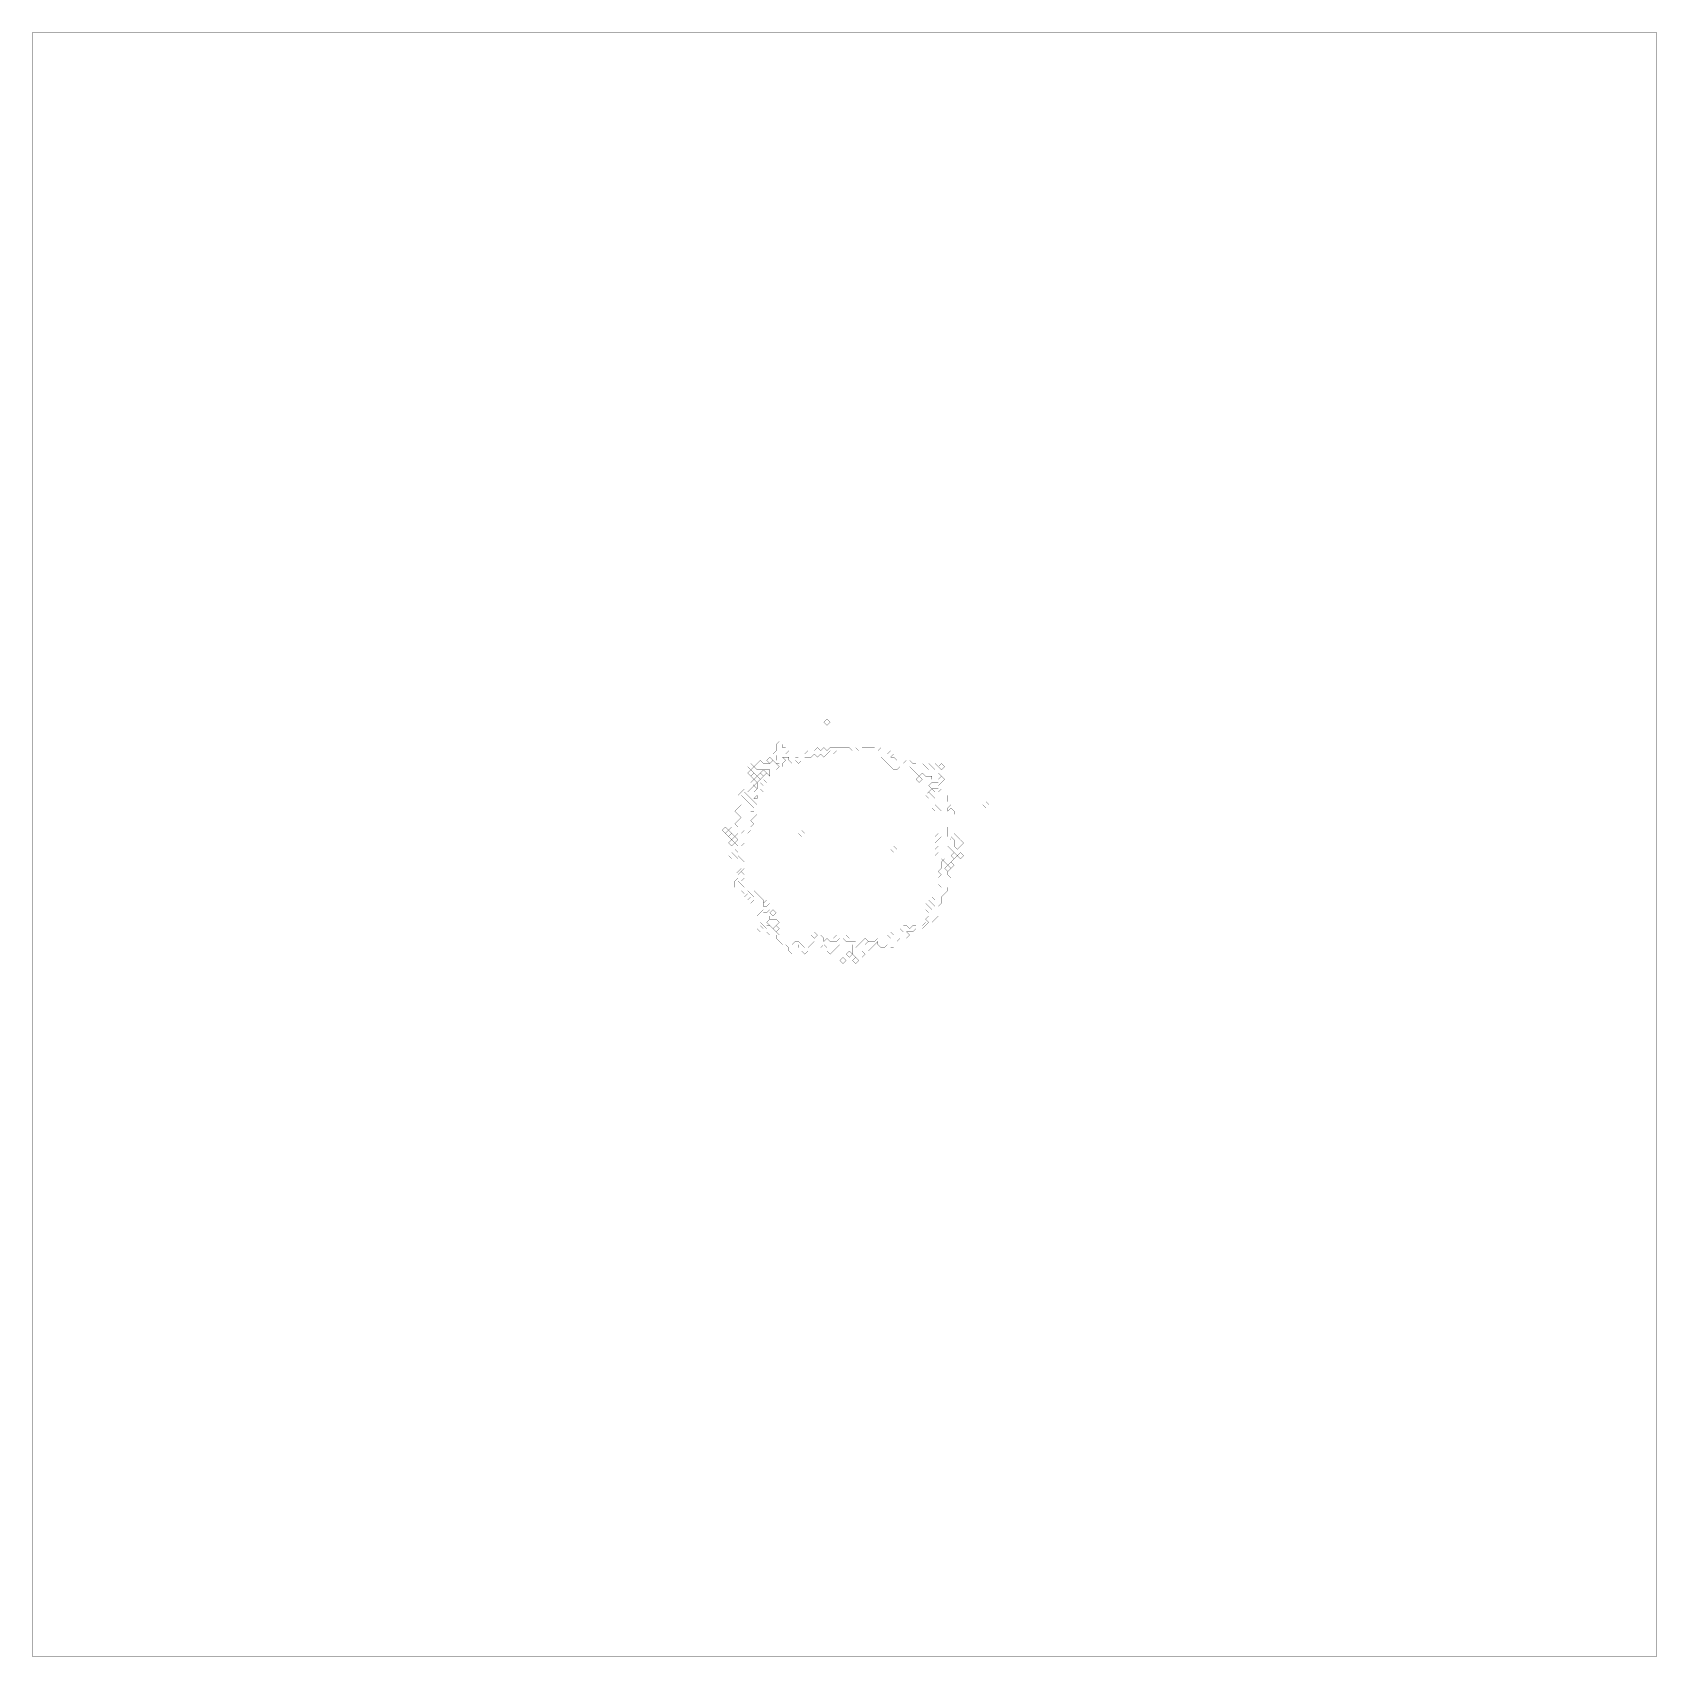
# Model space of a CAD drawing. Header units: metres. Extents: x 0 to 5101, y -5101 to 0.
import ezdxf

# ---------------------------------------------------------------- set-up
doc = ezdxf.new("R2010")
doc.units = ezdxf.units.M
for name, color, linetype in [('conductor', 1, 'Continuous'), ('dielectric', 8, 'Continuous'), ('substrate', 5, 'Continuous')]:
    doc.layers.add(name, color=color, linetype=linetype)

msp = doc.modelspace()

# ---------------------------------------------------------------- linework, layer by layer
at = {"layer": 'conductor', "const_width": 0.5}
for points in [[(2505.6, -2256), (2495.6, -2266), (2485.6, -2276), (2475.6, -2266), (2465.7, -2276), (2455.7, -2266), (2445.7, -2276), (2435.7, -2276), (2425.7, -2276), (2415.7, -2286), (2405.8, -2296), (2395.8, -2286), (2385.8, -2296), (2375.8, -2286), (2375.8, -2276), (2365.8, -2276), (2355.9, -2276), (2365.8, -2286), (2355.9, -2296), (2355.9, -2305.9), (2345.9, -2315.9), (2335.9, -2305.9), (2345.9, -2315.9), (2335.9, -2325.9), (2325.9, -2325.9), (2325.9, -2335.9), (2315.9, -2345.9), (2305.9, -2355.9), (2296, -2345.9), (2286, -2355.9), (2286, -2365.8), (2286, -2375.8), (2296, -2385.8), (2286, -2395.8), (2286, -2405.8), (2286, -2415.7), (2276, -2425.7), (2266, -2415.7), (2256, -2405.8), (2266, -2395.8), (2256, -2395.8), (2246, -2395.8), (2236.1, -2385.8), (2226.1, -2395.8), (2236.1, -2405.8), (2226.1, -2415.7), (2236.1, -2415.7), (2246, -2415.7), (2256, -2425.7), (2266, -2435.7), (2256, -2445.7), (2266, -2445.7), (2276, -2455.7), (2266, -2465.7), (2256, -2475.6), (2266, -2485.6), (2256, -2495.6), (2256, -2505.6), (2246, -2515.6), (2236.1, -2505.6), (2236.1, -2495.6), (2236.1, -2485.6), (2236.1, -2495.6), (2236.1, -2505.6), (2226.1, -2515.6), (2236.1, -2525.6), (2236.1, -2535.5), (2236.1, -2545.5), (2226.1, -2555.5), (2236.1, -2565.5), (2236.1, -2575.5), (2226.1, -2585.4), (2216.1, -2585.4), (2226.1, -2595.4), (2236.1, -2605.4), (2236.1, -2615.4), (2236.1, -2625.4), (2226.1, -2635.4), (2216.1, -2645.3), (2226.1, -2635.4), (2236.1, -2645.3), (2236.1, -2655.3), (2226.1, -2665.3), (2216.1, -2665.3), (2226.1, -2675.3), (2236.1, -2685.3), (2226.1, -2695.3), (2236.1, -2705.2), (2246, -2695.3), (2256, -2705.2), (2266, -2715.2), (2276, -2705.2), (2286, -2715.2), (2296, -2725.2), (2296, -2735.2), (2296, -2745.2), (2305.9, -2745.2), (2315.9, -2755.1), (2305.9, -2765.1), (2296, -2765.1), (2305.9, -2765.1), (2315.9, -2775.1), (2315.9, -2785.1), (2305.9, -2795.1), (2305.9, -2805.1), (2315.9, -2805.1), (2325.9, -2815), (2335.9, -2825), (2345.9, -2835), (2345.9, -2845), (2355.9, -2845), (2365.8, -2845), (2375.8, -2855), (2385.8, -2865), (2385.8, -2874.9), (2385.8, -2865), (2395.8, -2855), (2405.8, -2855), (2415.7, -2865), (2425.7, -2874.9), (2415.7, -2865), (2425.7, -2855), (2435.7, -2845), (2445.7, -2845), (2455.7, -2845), (2465.7, -2835), (2475.6, -2835), (2485.6, -2845), (2485.6, -2855), (2495.6, -2845), (2505.6, -2855), (2515.6, -2855), (2525.6, -2855), (2535.5, -2845), (2545.5, -2845), (2555.5, -2855), (2565.5, -2855), (2575.5, -2855), (2585.4, -2855), (2595.4, -2865), (2585.4, -2874.9), (2595.4, -2865), (2605.4, -2855), (2615.4, -2865), (2625.4, -2855), (2635.4, -2855), (2645.3, -2855), (2655.3, -2845), (2665.3, -2845), (2675.3, -2845), (2685.3, -2835), (2695.3, -2845), (2705.2, -2835), (2715.2, -2825), (2725.2, -2815), (2735.2, -2825), (2725.2, -2815), (2735.2, -2805.1), (2745.2, -2805.1), (2755.1, -2815), (2765.1, -2805.1), (2775.1, -2805.1), (2785.1, -2795.1), (2795.1, -2805.1), (2805.1, -2795.1), (2795.1, -2785.1), (2805.1, -2775.1), (2815, -2765.1), (2825, -2755.1), (2835, -2745.2), (2835, -2735.2), (2835, -2725.2), (2845, -2715.2), (2845, -2705.2), (2845, -2695.3), (2855, -2685.3), (2845, -2675.3), (2845, -2665.3), (2845, -2655.3), (2855, -2645.3), (2845, -2635.4), (2855, -2625.4), (2855, -2615.4), (2855, -2605.4), (2865, -2595.4), (2855, -2605.4), (2845, -2595.4), (2835, -2585.4), (2845, -2575.5), (2835, -2565.5), (2845, -2555.5), (2835, -2545.5), (2845, -2535.5), (2855, -2525.6), (2845, -2515.6), (2835, -2505.6), (2835, -2495.6), (2835, -2485.6), (2835, -2475.6), (2835, -2465.7), (2835, -2455.7), (2835, -2445.7), (2845, -2435.7), (2855, -2445.7), (2845, -2435.7), (2835, -2425.7), (2835, -2415.7), (2835, -2405.8), (2825, -2395.8), (2835, -2385.8), (2845, -2375.8), (2835, -2375.8), (2825, -2375.8), (2815, -2365.8), (2825, -2355.9), (2835, -2355.9), (2845, -2355.9), (2835, -2355.9), (2825, -2345.9), (2825, -2335.9), (2815, -2335.9), (2805.1, -2335.9), (2795.1, -2325.9), (2785.1, -2335.9), (2775.1, -2325.9), (2765.1, -2315.9), (2755.1, -2305.9), (2745.2, -2305.9), (2735.2, -2305.9), (2725.2, -2305.9), (2715.2, -2315.9), (2705.2, -2315.9), (2695.3, -2305.9), (2685.3, -2296), (2675.3, -2286), (2665.3, -2276), (2665.3, -2266), (2655.3, -2266), (2645.3, -2266), (2635.4, -2266), (2625.4, -2266), (2615.4, -2266), (2605.4, -2266), (2595.4, -2266), (2585.4, -2266), (2575.5, -2266), (2565.5, -2266), (2555.5, -2266), (2545.5, -2266), (2535.5, -2266), (2525.6, -2256), (2515.6, -2266)], [(2335.9, -2266), (2335.9, -2276), (2335.9, -2286), (2335.9, -2276)], [(2286, -2355.9), (2296, -2345.9), (2305.9, -2355.9), (2296, -2365.8)], [(2775.1, -2345.9), (2785.1, -2335.9), (2795.1, -2345.9), (2785.1, -2355.9)], [(2845, -2335.9)], [(2226.1, -2395.8), (2236.1, -2385.8), (2246, -2395.8), (2236.1, -2405.8)], [(2236.1, -2405.8), (2246, -2395.8), (2256, -2405.8), (2246, -2415.7)], [(2266, -2355.9)], [(2805.1, -2395.8), (2815, -2385.8), (2825, -2395.8), (2815, -2405.8)], [(2815, -2385.8), (2825, -2375.8), (2835, -2385.8), (2825, -2395.8)], [(2236.1, -2435.7), (2236.1, -2445.7), (2236.1, -2455.7), (2236.1, -2445.7)], [(2256, -2425.7), (2266, -2415.7), (2276, -2425.7), (2266, -2435.7)], [(2825, -2435.7), (2835, -2425.7), (2845, -2435.7), (2835, -2445.7)], [(2874.9, -2445.7)], [(2855, -2465.7)], [(2405.8, -2515.6), (2415.7, -2505.6), (2425.7, -2515.6), (2415.7, -2525.6)], [(2835, -2525.6), (2845, -2515.6), (2855, -2525.6), (2845, -2535.5)], [(2695.3, -2565.5), (2705.2, -2555.5), (2715.2, -2565.5), (2705.2, -2575.5)], [(2884.9, -2595.4)], [(2256, -2705.2), (2266, -2695.3), (2276, -2705.2), (2266, -2715.2)], [(2296, -2735.2), (2305.9, -2725.2), (2315.9, -2735.2), (2305.9, -2745.2)], [(2315.9, -2765.1), (2325.9, -2755.1), (2335.9, -2765.1), (2325.9, -2775.1)], [(2805.1, -2735.2), (2815, -2725.2), (2825, -2735.2), (2815, -2745.2)], [(2805.1, -2755.1), (2815, -2745.2), (2825, -2755.1), (2815, -2765.1)], [(2815, -2725.2), (2825, -2715.2), (2835, -2725.2), (2825, -2735.2)], [(2815, -2745.2), (2825, -2735.2), (2835, -2745.2), (2825, -2755.1)], [(2305.9, -2795.1), (2315.9, -2785.1), (2325.9, -2785.1), (2335.9, -2785.1), (2345.9, -2795.1), (2335.9, -2805.1), (2325.9, -2815), (2315.9, -2805.1)], [(2325.9, -2815), (2335.9, -2805.1), (2345.9, -2815), (2335.9, -2825)], [(2785.1, -2795.1), (2795.1, -2785.1), (2805.1, -2795.1), (2795.1, -2805.1)], [(2445.7, -2835), (2455.7, -2825), (2465.7, -2835), (2455.7, -2845)], [(2515.6, -2845), (2525.6, -2835), (2535.5, -2845), (2525.6, -2855)], [(2545.5, -2845), (2555.5, -2835), (2565.5, -2845), (2555.5, -2855)], [(2605.4, -2855), (2615.4, -2845), (2625.4, -2855), (2615.4, -2865)], [(2685.3, -2835), (2695.3, -2825), (2705.2, -2835), (2695.3, -2845)], [(2505.6, -2874.9)]]:
    msp.add_lwpolyline(points, close=True, dxfattribs=at)
at = {"layer": 'dielectric', "const_width": 0.5}
msp.add_lwpolyline([(2874.9, -2435.7), (2874.9, -2445.7)], close=True, dxfattribs=at)
at = {"layer": 'substrate', "const_width": 0.5}
for points in [[(0, 0), (0, -10), (0, -20), (0, -29.9), (0, -39.9), (0, -49.9), (0, -59.9), (0, -69.9), (0, -79.9), (0, -89.8), (0, -99.8), (0, -109.8), (0, -119.8), (0, -129.8), (0, -139.8), (0, -149.7), (0, -159.7), (0, -169.7), (0, -179.7), (0, -189.7), (0, -199.6), (0, -209.6), (0, -219.6), (0, -229.6), (0, -239.6), (0, -249.6), (0, -259.5), (0, -269.5), (0, -279.5), (0, -289.5), (0, -299.5), (0, -309.5), (0, -319.4), (0, -329.4), (0, -339.4), (0, -349.4), (0, -359.4), (0, -369.3), (0, -379.3), (0, -389.3), (0, -399.3), (0, -409.3), (0, -419.3), (0, -429.2), (0, -439.2), (0, -449.2), (0, -459.2), (0, -469.2), (0, -479.2), (0, -489.1), (0, -499.1), (0, -509.1), (0, -519.1), (0, -529.1), (0, -539.1), (0, -549), (0, -559), (0, -569), (0, -579), (0, -589), (0, -598.9), (0, -608.9), (0, -618.9), (0, -628.9), (0, -638.9), (0, -648.9), (0, -658.8), (0, -668.8), (0, -678.8), (0, -688.8), (0, -698.8), (0, -708.8), (0, -718.7), (0, -728.7), (0, -738.7), (0, -748.7), (0, -758.7), (0, -768.6), (0, -778.6), (0, -788.6), (0, -798.6), (0, -808.6), (0, -818.6), (0, -828.5), (0, -838.5), (0, -848.5), (0, -858.5), (0, -868.5), (0, -878.5), (0, -888.4), (0, -898.4), (0, -908.4), (0, -918.4), (0, -928.4), (0, -938.3), (0, -948.3), (0, -958.3), (0, -968.3), (0, -978.3), (0, -988.3), (0, -998.2), (0, -1008.2), (0, -1018.2), (0, -1028.2), (0, -1038.2), (0, -1048.2), (0, -1058.1), (0, -1068.1), (0, -1078.1), (0, -1088.1), (0, -1098.1), (0, -1108), (0, -1118), (0, -1128), (0, -1138), (0, -1148), (0, -1158), (0, -1167.9), (0, -1177.9), (0, -1187.9), (0, -1197.9), (0, -1207.9), (0, -1217.9), (0, -1227.8), (0, -1237.8), (0, -1247.8), (0, -1257.8), (0, -1267.8), (0, -1277.8), (0, -1287.7), (0, -1297.7), (0, -1307.7), (0, -1317.7), (0, -1327.7), (0, -1337.6), (0, -1347.6), (0, -1357.6), (0, -1367.6), (0, -1377.6), (0, -1387.6), (0, -1397.5), (0, -1407.5), (0, -1417.5), (0, -1427.5), (0, -1437.5), (0, -1447.5), (0, -1457.4), (0, -1467.4), (0, -1477.4), (0, -1487.4), (0, -1497.4), (0, -1507.3), (0, -1517.3), (0, -1527.3), (0, -1537.3), (0, -1547.3), (0, -1557.3), (0, -1567.2), (0, -1577.2), (0, -1587.2), (0, -1597.2), (0, -1607.2), (0, -1617.2), (0, -1627.1), (0, -1637.1), (0, -1647.1), (0, -1657.1), (0, -1667.1), (0, -1677), (0, -1687), (0, -1697), (0, -1707), (0, -1717), (0, -1727), (0, -1736.9), (0, -1746.9), (0, -1756.9), (0, -1766.9), (0, -1776.9), (0, -1786.9), (0, -1796.8), (0, -1806.8), (0, -1816.8), (0, -1826.8), (0, -1836.8), (0, -1846.7), (0, -1856.7), (0, -1866.7), (0, -1876.7), (0, -1886.7), (0, -1896.7), (0, -1906.6), (0, -1916.6), (0, -1926.6), (0, -1936.6), (0, -1946.6), (0, -1956.6), (0, -1966.5), (0, -1976.5), (0, -1986.5), (0, -1996.5), (0, -2006.5), (0, -2016.4), (0, -2026.4), (0, -2036.4), (0, -2046.4), (0, -2056.4), (0, -2066.4), (0, -2076.3), (0, -2086.3), (0, -2096.3), (0, -2106.3), (0, -2116.3), (0, -2126.3), (0, -2136.2), (0, -2146.2), (0, -2156.2), (0, -2166.2), (0, -2176.2), (0, -2186.2), (0, -2196.1), (0, -2206.1), (0, -2216.1), (0, -2226.1), (0, -2236.1), (0, -2246), (0, -2256), (0, -2266), (0, -2276), (0, -2286), (0, -2296), (0, -2305.9), (0, -2315.9), (0, -2325.9), (0, -2335.9), (0, -2345.9), (0, -2355.9), (0, -2365.8), (0, -2375.8), (0, -2385.8), (0, -2395.8), (0, -2405.8), (0, -2415.7), (0, -2425.7), (0, -2435.7), (0, -2445.7), (0, -2455.7), (0, -2465.7), (0, -2475.6), (0, -2485.6), (0, -2495.6), (0, -2505.6), (0, -2515.6), (0, -2525.6), (0, -2535.5), (0, -2545.5), (0, -2555.5), (0, -2565.5), (0, -2575.5), (0, -2585.4), (0, -2595.4), (0, -2605.4), (0, -2615.4), (0, -2625.4), (0, -2635.4), (0, -2645.3), (0, -2655.3), (0, -2665.3), (0, -2675.3), (0, -2685.3), (0, -2695.3), (0, -2705.2), (0, -2715.2), (0, -2725.2), (0, -2735.2), (0, -2745.2), (0, -2755.1), (0, -2765.1), (0, -2775.1), (0, -2785.1), (0, -2795.1), (0, -2805.1), (0, -2815), (0, -2825), (0, -2835), (0, -2845), (0, -2855), (0, -2865), (0, -2874.9), (0, -2884.9), (0, -2894.9), (0, -2904.9), (0, -2914.9), (0, -2924.8), (0, -2934.8), (0, -2944.8), (0, -2954.8), (0, -2964.8), (0, -2974.8), (0, -2984.7), (0, -2994.7), (0, -3004.7), (0, -3014.7), (0, -3024.7), (0, -3034.7), (0, -3044.6), (0, -3054.6), (0, -3064.6), (0, -3074.6), (0, -3084.6), (0, -3094.6), (0, -3104.5), (0, -3114.5), (0, -3124.5), (0, -3134.5), (0, -3144.5), (0, -3154.4), (0, -3164.4), (0, -3174.4), (0, -3184.4), (0, -3194.4), (0, -3204.4), (0, -3214.3), (0, -3224.3), (0, -3234.3), (0, -3244.3), (0, -3254.3), (0, -3264.3), (0, -3274.2), (0, -3284.2), (0, -3294.2), (0, -3304.2), (0, -3314.2), (0, -3324.1), (0, -3334.1), (0, -3344.1), (0, -3354.1), (0, -3364.1), (0, -3374.1), (0, -3384), (0, -3394), (0, -3404), (0, -3414), (0, -3424), (0, -3434), (0, -3443.9), (0, -3453.9), (0, -3463.9), (0, -3473.9), (0, -3483.9), (0, -3493.8), (0, -3503.8), (0, -3513.8), (0, -3523.8), (0, -3533.8), (0, -3543.8), (0, -3553.7), (0, -3563.7), (0, -3573.7), (0, -3583.7), (0, -3593.7), (0, -3603.7), (0, -3613.6), (0, -3623.6), (0, -3633.6), (0, -3643.6), (0, -3653.6), (0, -3663.5), (0, -3673.5), (0, -3683.5), (0, -3693.5), (0, -3703.5), (0, -3713.5), (0, -3723.4), (0, -3733.4), (0, -3743.4), (0, -3753.4), (0, -3763.4), (0, -3773.4), (0, -3783.3), (0, -3793.3), (0, -3803.3), (0, -3813.3), (0, -3823.3), (0, -3833.2), (0, -3843.2), (0, -3853.2), (0, -3863.2), (0, -3873.2), (0, -3883.2), (0, -3893.1), (0, -3903.1), (0, -3913.1), (0, -3923.1), (0, -3933.1), (0, -3943.1), (0, -3953), (0, -3963), (0, -3973), (0, -3983), (0, -3993), (0, -4003), (0, -4012.9), (0, -4022.9), (0, -4032.9), (0, -4042.9), (0, -4052.9), (0, -4062.8), (0, -4072.8), (0, -4082.8), (0, -4092.8), (0, -4102.8), (0, -4112.8), (0, -4122.7), (0, -4132.7), (0, -4142.7), (0, -4152.7), (0, -4162.7), (0, -4172.7), (0, -4182.6), (0, -4192.6), (0, -4202.6), (0, -4212.6), (0, -4222.6), (0, -4232.5), (0, -4242.5), (0, -4252.5), (0, -4262.5), (0, -4272.5), (0, -4282.5), (0, -4292.4), (0, -4302.4), (0, -4312.4), (0, -4322.4), (0, -4332.4), (0, -4342.4), (0, -4352.3), (0, -4362.3), (0, -4372.3), (0, -4382.3), (0, -4392.3), (0, -4402.2), (0, -4412.2), (0, -4422.2), (0, -4432.2), (0, -4442.2), (0, -4452.2), (0, -4462.1), (0, -4472.1), (0, -4482.1), (0, -4492.1), (0, -4502.1), (0, -4512.1), (0, -4522), (0, -4532), (0, -4542), (0, -4552), (0, -4562), (0, -4571.9), (0, -4581.9), (0, -4591.9), (0, -4601.9), (0, -4611.9), (0, -4621.9), (0, -4631.8), (0, -4641.8), (0, -4651.8), (0, -4661.8), (0, -4671.8), (0, -4681.8), (0, -4691.7), (0, -4701.7), (0, -4711.7), (0, -4721.7), (0, -4731.7), (0, -4741.7), (0, -4751.6), (0, -4761.6), (0, -4771.6), (0, -4781.6), (0, -4791.6), (0, -4801.5), (0, -4811.5), (0, -4821.5), (0, -4831.5), (0, -4841.5), (0, -4851.5), (0, -4861.4), (0, -4871.4), (0, -4881.4), (0, -4891.4), (0, -4901.4), (0, -4911.4), (0, -4921.3), (0, -4931.3), (0, -4941.3), (0, -4951.3), (0, -4961.3), (0, -4971.2), (0, -4981.2), (0, -4991.2), (0, -5001.2), (0, -5011.2), (0, -5021.2), (0, -5031.1), (0, -5041.1), (0, -5051.1), (0, -5061.1), (0, -5071.1), (0, -5081.1), (0, -5091), (0, -5101), (10, -5101), (20, -5101), (29.9, -5101), (39.9, -5101), (49.9, -5101), (59.9, -5101), (69.9, -5101), (79.9, -5101), (89.8, -5101), (99.8, -5101), (109.8, -5101), (119.8, -5101), (129.8, -5101), (139.8, -5101), (149.7, -5101), (159.7, -5101), (169.7, -5101), (179.7, -5101), (189.7, -5101), (199.6, -5101), (209.6, -5101), (219.6, -5101), (229.6, -5101), (239.6, -5101), (249.6, -5101), (259.5, -5101), (269.5, -5101), (279.5, -5101), (289.5, -5101), (299.5, -5101), (309.5, -5101), (319.4, -5101), (329.4, -5101), (339.4, -5101), (349.4, -5101), (359.4, -5101), (369.3, -5101), (379.3, -5101), (389.3, -5101), (399.3, -5101), (409.3, -5101), (419.3, -5101), (429.2, -5101), (439.2, -5101), (449.2, -5101), (459.2, -5101), (469.2, -5101), (479.2, -5101), (489.1, -5101), (499.1, -5101), (509.1, -5101), (519.1, -5101), (529.1, -5101), (539.1, -5101), (549, -5101), (559, -5101), (569, -5101), (579, -5101), (589, -5101), (598.9, -5101), (608.9, -5101), (618.9, -5101), (628.9, -5101), (638.9, -5101), (648.9, -5101), (658.8, -5101), (668.8, -5101), (678.8, -5101), (688.8, -5101), (698.8, -5101), (708.8, -5101), (718.7, -5101), (728.7, -5101), (738.7, -5101), (748.7, -5101), (758.7, -5101), (768.6, -5101), (778.6, -5101), (788.6, -5101), (798.6, -5101), (808.6, -5101), (818.6, -5101), (828.5, -5101), (838.5, -5101), (848.5, -5101), (858.5, -5101), (868.5, -5101), (878.5, -5101), (888.4, -5101), (898.4, -5101), (908.4, -5101), (918.4, -5101), (928.4, -5101), (938.3, -5101), (948.3, -5101), (958.3, -5101), (968.3, -5101), (978.3, -5101), (988.3, -5101), (998.2, -5101), (1008.2, -5101), (1018.2, -5101), (1028.2, -5101), (1038.2, -5101), (1048.2, -5101), (1058.1, -5101), (1068.1, -5101), (1078.1, -5101), (1088.1, -5101), (1098.1, -5101), (1108, -5101), (1118, -5101), (1128, -5101), (1138, -5101), (1148, -5101), (1158, -5101), (1167.9, -5101), (1177.9, -5101), (1187.9, -5101), (1197.9, -5101), (1207.9, -5101), (1217.9, -5101), (1227.8, -5101), (1237.8, -5101), (1247.8, -5101), (1257.8, -5101), (1267.8, -5101), (1277.8, -5101), (1287.7, -5101), (1297.7, -5101), (1307.7, -5101), (1317.7, -5101), (1327.7, -5101), (1337.6, -5101), (1347.6, -5101), (1357.6, -5101), (1367.6, -5101), (1377.6, -5101), (1387.6, -5101), (1397.5, -5101), (1407.5, -5101), (1417.5, -5101), (1427.5, -5101), (1437.5, -5101), (1447.5, -5101), (1457.4, -5101), (1467.4, -5101), (1477.4, -5101), (1487.4, -5101), (1497.4, -5101), (1507.3, -5101), (1517.3, -5101), (1527.3, -5101), (1537.3, -5101), (1547.3, -5101), (1557.3, -5101), (1567.2, -5101), (1577.2, -5101), (1587.2, -5101), (1597.2, -5101), (1607.2, -5101), (1617.2, -5101), (1627.1, -5101), (1637.1, -5101), (1647.1, -5101), (1657.1, -5101), (1667.1, -5101), (1677, -5101), (1687, -5101), (1697, -5101), (1707, -5101), (1717, -5101), (1727, -5101), (1736.9, -5101), (1746.9, -5101), (1756.9, -5101), (1766.9, -5101), (1776.9, -5101), (1786.9, -5101), (1796.8, -5101), (1806.8, -5101), (1816.8, -5101), (1826.8, -5101), (1836.8, -5101), (1846.7, -5101), (1856.7, -5101), (1866.7, -5101), (1876.7, -5101), (1886.7, -5101), (1896.7, -5101), (1906.6, -5101), (1916.6, -5101), (1926.6, -5101), (1936.6, -5101), (1946.6, -5101), (1956.6, -5101), (1966.5, -5101), (1976.5, -5101), (1986.5, -5101), (1996.5, -5101), (2006.5, -5101), (2016.4, -5101), (2026.4, -5101), (2036.4, -5101), (2046.4, -5101), (2056.4, -5101), (2066.4, -5101), (2076.3, -5101), (2086.3, -5101), (2096.3, -5101), (2106.3, -5101), (2116.3, -5101), (2126.3, -5101), (2136.2, -5101), (2146.2, -5101), (2156.2, -5101), (2166.2, -5101), (2176.2, -5101), (2186.2, -5101), (2196.1, -5101), (2206.1, -5101), (2216.1, -5101), (2226.1, -5101), (2236.1, -5101), (2246, -5101), (2256, -5101), (2266, -5101), (2276, -5101), (2286, -5101), (2296, -5101), (2305.9, -5101), (2315.9, -5101), (2325.9, -5101), (2335.9, -5101), (2345.9, -5101), (2355.9, -5101), (2365.8, -5101), (2375.8, -5101), (2385.8, -5101), (2395.8, -5101), (2405.8, -5101), (2415.7, -5101), (2425.7, -5101), (2435.7, -5101), (2445.7, -5101), (2455.7, -5101), (2465.7, -5101), (2475.6, -5101), (2485.6, -5101), (2495.6, -5101), (2505.6, -5101), (2515.6, -5101), (2525.6, -5101), (2535.5, -5101), (2545.5, -5101), (2555.5, -5101), (2565.5, -5101), (2575.5, -5101), (2585.4, -5101), (2595.4, -5101), (2605.4, -5101), (2615.4, -5101), (2625.4, -5101), (2635.4, -5101), (2645.3, -5101), (2655.3, -5101), (2665.3, -5101), (2675.3, -5101), (2685.3, -5101), (2695.3, -5101), (2705.2, -5101), (2715.2, -5101), (2725.2, -5101), (2735.2, -5101), (2745.2, -5101), (2755.1, -5101), (2765.1, -5101), (2775.1, -5101), (2785.1, -5101), (2795.1, -5101), (2805.1, -5101), (2815, -5101), (2825, -5101), (2835, -5101), (2845, -5101), (2855, -5101), (2865, -5101), (2874.9, -5101), (2884.9, -5101), (2894.9, -5101), (2904.9, -5101), (2914.9, -5101), (2924.8, -5101), (2934.8, -5101), (2944.8, -5101), (2954.8, -5101), (2964.8, -5101), (2974.8, -5101), (2984.7, -5101), (2994.7, -5101), (3004.7, -5101), (3014.7, -5101), (3024.7, -5101), (3034.7, -5101), (3044.6, -5101), (3054.6, -5101), (3064.6, -5101), (3074.6, -5101), (3084.6, -5101), (3094.6, -5101), (3104.5, -5101), (3114.5, -5101), (3124.5, -5101), (3134.5, -5101), (3144.5, -5101), (3154.4, -5101), (3164.4, -5101), (3174.4, -5101), (3184.4, -5101), (3194.4, -5101), (3204.4, -5101), (3214.3, -5101), (3224.3, -5101), (3234.3, -5101), (3244.3, -5101), (3254.3, -5101), (3264.3, -5101), (3274.2, -5101), (3284.2, -5101), (3294.2, -5101), (3304.2, -5101), (3314.2, -5101), (3324.1, -5101), (3334.1, -5101), (3344.1, -5101), (3354.1, -5101), (3364.1, -5101), (3374.1, -5101), (3384, -5101), (3394, -5101), (3404, -5101), (3414, -5101), (3424, -5101), (3434, -5101), (3443.9, -5101), (3453.9, -5101), (3463.9, -5101), (3473.9, -5101), (3483.9, -5101), (3493.8, -5101), (3503.8, -5101), (3513.8, -5101), (3523.8, -5101), (3533.8, -5101), (3543.8, -5101), (3553.7, -5101), (3563.7, -5101), (3573.7, -5101), (3583.7, -5101), (3593.7, -5101), (3603.7, -5101), (3613.6, -5101), (3623.6, -5101), (3633.6, -5101), (3643.6, -5101), (3653.6, -5101), (3663.5, -5101), (3673.5, -5101), (3683.5, -5101), (3693.5, -5101), (3703.5, -5101), (3713.5, -5101), (3723.4, -5101), (3733.4, -5101), (3743.4, -5101), (3753.4, -5101), (3763.4, -5101), (3773.4, -5101), (3783.3, -5101), (3793.3, -5101), (3803.3, -5101), (3813.3, -5101), (3823.3, -5101), (3833.2, -5101), (3843.2, -5101), (3853.2, -5101), (3863.2, -5101), (3873.2, -5101), (3883.2, -5101), (3893.1, -5101), (3903.1, -5101), (3913.1, -5101), (3923.1, -5101), (3933.1, -5101), (3943.1, -5101), (3953, -5101), (3963, -5101), (3973, -5101), (3983, -5101), (3993, -5101), (4003, -5101), (4012.9, -5101), (4022.9, -5101), (4032.9, -5101), (4042.9, -5101), (4052.9, -5101), (4062.8, -5101), (4072.8, -5101), (4082.8, -5101), (4092.8, -5101), (4102.8, -5101), (4112.8, -5101), (4122.7, -5101), (4132.7, -5101), (4142.7, -5101), (4152.7, -5101), (4162.7, -5101), (4172.7, -5101), (4182.6, -5101), (4192.6, -5101), (4202.6, -5101), (4212.6, -5101), (4222.6, -5101), (4232.5, -5101), (4242.5, -5101), (4252.5, -5101), (4262.5, -5101), (4272.5, -5101), (4282.5, -5101), (4292.4, -5101), (4302.4, -5101), (4312.4, -5101), (4322.4, -5101), (4332.4, -5101), (4342.4, -5101), (4352.3, -5101), (4362.3, -5101), (4372.3, -5101), (4382.3, -5101), (4392.3, -5101), (4402.2, -5101), (4412.2, -5101), (4422.2, -5101), (4432.2, -5101), (4442.2, -5101), (4452.2, -5101), (4462.1, -5101), (4472.1, -5101), (4482.1, -5101), (4492.1, -5101), (4502.1, -5101), (4512.1, -5101), (4522, -5101), (4532, -5101), (4542, -5101), (4552, -5101), (4562, -5101), (4571.9, -5101), (4581.9, -5101), (4591.9, -5101), (4601.9, -5101), (4611.9, -5101), (4621.9, -5101), (4631.8, -5101), (4641.8, -5101), (4651.8, -5101), (4661.8, -5101), (4671.8, -5101), (4681.8, -5101), (4691.7, -5101), (4701.7, -5101), (4711.7, -5101), (4721.7, -5101), (4731.7, -5101), (4741.7, -5101), (4751.6, -5101), (4761.6, -5101), (4771.6, -5101), (4781.6, -5101), (4791.6, -5101), (4801.5, -5101), (4811.5, -5101), (4821.5, -5101), (4831.5, -5101), (4841.5, -5101), (4851.5, -5101), (4861.4, -5101), (4871.4, -5101), (4881.4, -5101), (4891.4, -5101), (4901.4, -5101), (4911.4, -5101), (4921.3, -5101), (4931.3, -5101), (4941.3, -5101), (4951.3, -5101), (4961.3, -5101), (4971.2, -5101), (4981.2, -5101), (4991.2, -5101), (5001.2, -5101), (5011.2, -5101), (5021.2, -5101), (5031.1, -5101), (5041.1, -5101), (5051.1, -5101), (5061.1, -5101), (5071.1, -5101), (5081.1, -5101), (5091, -5101), (5101, -5101), (5101, -5091), (5101, -5081.1), (5101, -5071.1), (5101, -5061.1), (5101, -5051.1), (5101, -5041.1), (5101, -5031.1), (5101, -5021.2), (5101, -5011.2), (5101, -5001.2), (5101, -4991.2), (5101, -4981.2), (5101, -4971.2), (5101, -4961.3), (5101, -4951.3), (5101, -4941.3), (5101, -4931.3), (5101, -4921.3), (5101, -4911.4), (5101, -4901.4), (5101, -4891.4), (5101, -4881.4), (5101, -4871.4), (5101, -4861.4), (5101, -4851.5), (5101, -4841.5), (5101, -4831.5), (5101, -4821.5), (5101, -4811.5), (5101, -4801.5), (5101, -4791.6), (5101, -4781.6), (5101, -4771.6), (5101, -4761.6), (5101, -4751.6), (5101, -4741.7), (5101, -4731.7), (5101, -4721.7), (5101, -4711.7), (5101, -4701.7), (5101, -4691.7), (5101, -4681.8), (5101, -4671.8), (5101, -4661.8), (5101, -4651.8), (5101, -4641.8), (5101, -4631.8), (5101, -4621.9), (5101, -4611.9), (5101, -4601.9), (5101, -4591.9), (5101, -4581.9), (5101, -4571.9), (5101, -4562), (5101, -4552), (5101, -4542), (5101, -4532), (5101, -4522), (5101, -4512.1), (5101, -4502.1), (5101, -4492.1), (5101, -4482.1), (5101, -4472.1), (5101, -4462.1), (5101, -4452.2), (5101, -4442.2), (5101, -4432.2), (5101, -4422.2), (5101, -4412.2), (5101, -4402.2), (5101, -4392.3), (5101, -4382.3), (5101, -4372.3), (5101, -4362.3), (5101, -4352.3), (5101, -4342.4), (5101, -4332.4), (5101, -4322.4), (5101, -4312.4), (5101, -4302.4), (5101, -4292.4), (5101, -4282.5), (5101, -4272.5), (5101, -4262.5), (5101, -4252.5), (5101, -4242.5), (5101, -4232.5), (5101, -4222.6), (5101, -4212.6), (5101, -4202.6), (5101, -4192.6), (5101, -4182.6), (5101, -4172.7), (5101, -4162.7), (5101, -4152.7), (5101, -4142.7), (5101, -4132.7), (5101, -4122.7), (5101, -4112.8), (5101, -4102.8), (5101, -4092.8), (5101, -4082.8), (5101, -4072.8), (5101, -4062.8), (5101, -4052.9), (5101, -4042.9), (5101, -4032.9), (5101, -4022.9), (5101, -4012.9), (5101, -4003), (5101, -3993), (5101, -3983), (5101, -3973), (5101, -3963), (5101, -3953), (5101, -3943.1), (5101, -3933.1), (5101, -3923.1), (5101, -3913.1), (5101, -3903.1), (5101, -3893.1), (5101, -3883.2), (5101, -3873.2), (5101, -3863.2), (5101, -3853.2), (5101, -3843.2), (5101, -3833.2), (5101, -3823.3), (5101, -3813.3), (5101, -3803.3), (5101, -3793.3), (5101, -3783.3), (5101, -3773.4), (5101, -3763.4), (5101, -3753.4), (5101, -3743.4), (5101, -3733.4), (5101, -3723.4), (5101, -3713.5), (5101, -3703.5), (5101, -3693.5), (5101, -3683.5), (5101, -3673.5), (5101, -3663.5), (5101, -3653.6), (5101, -3643.6), (5101, -3633.6), (5101, -3623.6), (5101, -3613.6), (5101, -3603.7), (5101, -3593.7), (5101, -3583.7), (5101, -3573.7), (5101, -3563.7), (5101, -3553.7), (5101, -3543.8), (5101, -3533.8), (5101, -3523.8), (5101, -3513.8), (5101, -3503.8), (5101, -3493.8), (5101, -3483.9), (5101, -3473.9), (5101, -3463.9), (5101, -3453.9), (5101, -3443.9), (5101, -3434), (5101, -3424), (5101, -3414), (5101, -3404), (5101, -3394), (5101, -3384), (5101, -3374.1), (5101, -3364.1), (5101, -3354.1), (5101, -3344.1), (5101, -3334.1), (5101, -3324.1), (5101, -3314.2), (5101, -3304.2), (5101, -3294.2), (5101, -3284.2), (5101, -3274.2), (5101, -3264.3), (5101, -3254.3), (5101, -3244.3), (5101, -3234.3), (5101, -3224.3), (5101, -3214.3), (5101, -3204.4), (5101, -3194.4), (5101, -3184.4), (5101, -3174.4), (5101, -3164.4), (5101, -3154.4), (5101, -3144.5), (5101, -3134.5), (5101, -3124.5), (5101, -3114.5), (5101, -3104.5), (5101, -3094.6), (5101, -3084.6), (5101, -3074.6), (5101, -3064.6), (5101, -3054.6), (5101, -3044.6), (5101, -3034.7), (5101, -3024.7), (5101, -3014.7), (5101, -3004.7), (5101, -2994.7), (5101, -2984.7), (5101, -2974.8), (5101, -2964.8), (5101, -2954.8), (5101, -2944.8), (5101, -2934.8), (5101, -2924.8), (5101, -2914.9), (5101, -2904.9), (5101, -2894.9), (5101, -2884.9), (5101, -2874.9), (5101, -2865), (5101, -2855), (5101, -2845), (5101, -2835), (5101, -2825), (5101, -2815), (5101, -2805.1), (5101, -2795.1), (5101, -2785.1), (5101, -2775.1), (5101, -2765.1), (5101, -2755.1), (5101, -2745.2), (5101, -2735.2), (5101, -2725.2), (5101, -2715.2), (5101, -2705.2), (5101, -2695.3), (5101, -2685.3), (5101, -2675.3), (5101, -2665.3), (5101, -2655.3), (5101, -2645.3), (5101, -2635.4), (5101, -2625.4), (5101, -2615.4), (5101, -2605.4), (5101, -2595.4), (5101, -2585.4), (5101, -2575.5), (5101, -2565.5), (5101, -2555.5), (5101, -2545.5), (5101, -2535.5), (5101, -2525.6), (5101, -2515.6), (5101, -2505.6), (5101, -2495.6), (5101, -2485.6), (5101, -2475.6), (5101, -2465.7), (5101, -2455.7), (5101, -2445.7), (5101, -2435.7), (5101, -2425.7), (5101, -2415.7), (5101, -2405.8), (5101, -2395.8), (5101, -2385.8), (5101, -2375.8), (5101, -2365.8), (5101, -2355.9), (5101, -2345.9), (5101, -2335.9), (5101, -2325.9), (5101, -2315.9), (5101, -2305.9), (5101, -2296), (5101, -2286), (5101, -2276), (5101, -2266), (5101, -2256), (5101, -2246), (5101, -2236.1), (5101, -2226.1), (5101, -2216.1), (5101, -2206.1), (5101, -2196.1), (5101, -2186.2), (5101, -2176.2), (5101, -2166.2), (5101, -2156.2), (5101, -2146.2), (5101, -2136.2), (5101, -2126.3), (5101, -2116.3), (5101, -2106.3), (5101, -2096.3), (5101, -2086.3), (5101, -2076.3), (5101, -2066.4), (5101, -2056.4), (5101, -2046.4), (5101, -2036.4), (5101, -2026.4), (5101, -2016.4), (5101, -2006.5), (5101, -1996.5), (5101, -1986.5), (5101, -1976.5), (5101, -1966.5), (5101, -1956.6), (5101, -1946.6), (5101, -1936.6), (5101, -1926.6), (5101, -1916.6), (5101, -1906.6), (5101, -1896.7), (5101, -1886.7), (5101, -1876.7), (5101, -1866.7), (5101, -1856.7), (5101, -1846.7), (5101, -1836.8), (5101, -1826.8), (5101, -1816.8), (5101, -1806.8), (5101, -1796.8), (5101, -1786.9), (5101, -1776.9), (5101, -1766.9), (5101, -1756.9), (5101, -1746.9), (5101, -1736.9), (5101, -1727), (5101, -1717), (5101, -1707), (5101, -1697), (5101, -1687), (5101, -1677), (5101, -1667.1), (5101, -1657.1), (5101, -1647.1), (5101, -1637.1), (5101, -1627.1), (5101, -1617.2), (5101, -1607.2), (5101, -1597.2), (5101, -1587.2), (5101, -1577.2), (5101, -1567.2), (5101, -1557.3), (5101, -1547.3), (5101, -1537.3), (5101, -1527.3), (5101, -1517.3), (5101, -1507.3), (5101, -1497.4), (5101, -1487.4), (5101, -1477.4), (5101, -1467.4), (5101, -1457.4), (5101, -1447.5), (5101, -1437.5), (5101, -1427.5), (5101, -1417.5), (5101, -1407.5), (5101, -1397.5), (5101, -1387.6), (5101, -1377.6), (5101, -1367.6), (5101, -1357.6), (5101, -1347.6), (5101, -1337.6), (5101, -1327.7), (5101, -1317.7), (5101, -1307.7), (5101, -1297.7), (5101, -1287.7), (5101, -1277.8), (5101, -1267.8), (5101, -1257.8), (5101, -1247.8), (5101, -1237.8), (5101, -1227.8), (5101, -1217.9), (5101, -1207.9), (5101, -1197.9), (5101, -1187.9), (5101, -1177.9), (5101, -1167.9), (5101, -1158), (5101, -1148), (5101, -1138), (5101, -1128), (5101, -1118), (5101, -1108), (5101, -1098.1), (5101, -1088.1), (5101, -1078.1), (5101, -1068.1), (5101, -1058.1), (5101, -1048.2), (5101, -1038.2), (5101, -1028.2), (5101, -1018.2), (5101, -1008.2), (5101, -998.2), (5101, -988.3), (5101, -978.3), (5101, -968.3), (5101, -958.3), (5101, -948.3), (5101, -938.3), (5101, -928.4), (5101, -918.4), (5101, -908.4), (5101, -898.4), (5101, -888.4), (5101, -878.5), (5101, -868.5), (5101, -858.5), (5101, -848.5), (5101, -838.5), (5101, -828.5), (5101, -818.6), (5101, -808.6), (5101, -798.6), (5101, -788.6), (5101, -778.6), (5101, -768.6), (5101, -758.7), (5101, -748.7), (5101, -738.7), (5101, -728.7), (5101, -718.7), (5101, -708.8), (5101, -698.8), (5101, -688.8), (5101, -678.8), (5101, -668.8), (5101, -658.8), (5101, -648.9), (5101, -638.9), (5101, -628.9), (5101, -618.9), (5101, -608.9), (5101, -598.9), (5101, -589), (5101, -579), (5101, -569), (5101, -559), (5101, -549), (5101, -539.1), (5101, -529.1), (5101, -519.1), (5101, -509.1), (5101, -499.1), (5101, -489.1), (5101, -479.2), (5101, -469.2), (5101, -459.2), (5101, -449.2), (5101, -439.2), (5101, -429.2), (5101, -419.3), (5101, -409.3), (5101, -399.3), (5101, -389.3), (5101, -379.3), (5101, -369.3), (5101, -359.4), (5101, -349.4), (5101, -339.4), (5101, -329.4), (5101, -319.4), (5101, -309.5), (5101, -299.5), (5101, -289.5), (5101, -279.5), (5101, -269.5), (5101, -259.5), (5101, -249.6), (5101, -239.6), (5101, -229.6), (5101, -219.6), (5101, -209.6), (5101, -199.6), (5101, -189.7), (5101, -179.7), (5101, -169.7), (5101, -159.7), (5101, -149.7), (5101, -139.8), (5101, -129.8), (5101, -119.8), (5101, -109.8), (5101, -99.8), (5101, -89.8), (5101, -79.9), (5101, -69.9), (5101, -59.9), (5101, -49.9), (5101, -39.9), (5101, -29.9), (5101, -20), (5101, -10), (5101, 0), (5091, 0), (5081.1, 0), (5071.1, 0), (5061.1, 0), (5051.1, 0), (5041.1, 0), (5031.1, 0), (5021.2, 0), (5011.2, 0), (5001.2, 0), (4991.2, 0), (4981.2, 0), (4971.2, 0), (4961.3, 0), (4951.3, 0), (4941.3, 0), (4931.3, 0), (4921.3, 0), (4911.4, 0), (4901.4, 0), (4891.4, 0), (4881.4, 0), (4871.4, 0), (4861.4, 0), (4851.5, 0), (4841.5, 0), (4831.5, 0), (4821.5, 0), (4811.5, 0), (4801.5, 0), (4791.6, 0), (4781.6, 0), (4771.6, 0), (4761.6, 0), (4751.6, 0), (4741.7, 0), (4731.7, 0), (4721.7, 0), (4711.7, 0), (4701.7, 0), (4691.7, 0), (4681.8, 0), (4671.8, 0), (4661.8, 0), (4651.8, 0), (4641.8, 0), (4631.8, 0), (4621.9, 0), (4611.9, 0), (4601.9, 0), (4591.9, 0), (4581.9, 0), (4571.9, 0), (4562, 0), (4552, 0), (4542, 0), (4532, 0), (4522, 0), (4512.1, 0), (4502.1, 0), (4492.1, 0), (4482.1, 0), (4472.1, 0), (4462.1, 0), (4452.2, 0), (4442.2, 0), (4432.2, 0), (4422.2, 0), (4412.2, 0), (4402.2, 0), (4392.3, 0), (4382.3, 0), (4372.3, 0), (4362.3, 0), (4352.3, 0), (4342.4, 0), (4332.4, 0), (4322.4, 0), (4312.4, 0), (4302.4, 0), (4292.4, 0), (4282.5, 0), (4272.5, 0), (4262.5, 0), (4252.5, 0), (4242.5, 0), (4232.5, 0), (4222.6, 0), (4212.6, 0), (4202.6, 0), (4192.6, 0), (4182.6, 0), (4172.7, 0), (4162.7, 0), (4152.7, 0), (4142.7, 0), (4132.7, 0), (4122.7, 0), (4112.8, 0), (4102.8, 0), (4092.8, 0), (4082.8, 0), (4072.8, 0), (4062.8, 0), (4052.9, 0), (4042.9, 0), (4032.9, 0), (4022.9, 0), (4012.9, 0), (4003, 0), (3993, 0), (3983, 0), (3973, 0), (3963, 0), (3953, 0), (3943.1, 0), (3933.1, 0), (3923.1, 0), (3913.1, 0), (3903.1, 0), (3893.1, 0), (3883.2, 0), (3873.2, 0), (3863.2, 0), (3853.2, 0), (3843.2, 0), (3833.2, 0), (3823.3, 0), (3813.3, 0), (3803.3, 0), (3793.3, 0), (3783.3, 0), (3773.4, 0), (3763.4, 0), (3753.4, 0), (3743.4, 0), (3733.4, 0), (3723.4, 0), (3713.5, 0), (3703.5, 0), (3693.5, 0), (3683.5, 0), (3673.5, 0), (3663.5, 0), (3653.6, 0), (3643.6, 0), (3633.6, 0), (3623.6, 0), (3613.6, 0), (3603.7, 0), (3593.7, 0), (3583.7, 0), (3573.7, 0), (3563.7, 0), (3553.7, 0), (3543.8, 0), (3533.8, 0), (3523.8, 0), (3513.8, 0), (3503.8, 0), (3493.8, 0), (3483.9, 0), (3473.9, 0), (3463.9, 0), (3453.9, 0), (3443.9, 0), (3434, 0), (3424, 0), (3414, 0), (3404, 0), (3394, 0), (3384, 0), (3374.1, 0), (3364.1, 0), (3354.1, 0), (3344.1, 0), (3334.1, 0), (3324.1, 0), (3314.2, 0), (3304.2, 0), (3294.2, 0), (3284.2, 0), (3274.2, 0), (3264.3, 0), (3254.3, 0), (3244.3, 0), (3234.3, 0), (3224.3, 0), (3214.3, 0), (3204.4, 0), (3194.4, 0), (3184.4, 0), (3174.4, 0), (3164.4, 0), (3154.4, 0), (3144.5, 0), (3134.5, 0), (3124.5, 0), (3114.5, 0), (3104.5, 0), (3094.6, 0), (3084.6, 0), (3074.6, 0), (3064.6, 0), (3054.6, 0), (3044.6, 0), (3034.7, 0), (3024.7, 0), (3014.7, 0), (3004.7, 0), (2994.7, 0), (2984.7, 0), (2974.8, 0), (2964.8, 0), (2954.8, 0), (2944.8, 0), (2934.8, 0), (2924.8, 0), (2914.9, 0), (2904.9, 0), (2894.9, 0), (2884.9, 0), (2874.9, 0), (2865, 0), (2855, 0), (2845, 0), (2835, 0), (2825, 0), (2815, 0), (2805.1, 0), (2795.1, 0), (2785.1, 0), (2775.1, 0), (2765.1, 0), (2755.1, 0), (2745.2, 0), (2735.2, 0), (2725.2, 0), (2715.2, 0), (2705.2, 0), (2695.3, 0), (2685.3, 0), (2675.3, 0), (2665.3, 0), (2655.3, 0), (2645.3, 0), (2635.4, 0), (2625.4, 0), (2615.4, 0), (2605.4, 0), (2595.4, 0), (2585.4, 0), (2575.5, 0), (2565.5, 0), (2555.5, 0), (2545.5, 0), (2535.5, 0), (2525.6, 0), (2515.6, 0), (2505.6, 0), (2495.6, 0), (2485.6, 0), (2475.6, 0), (2465.7, 0), (2455.7, 0), (2445.7, 0), (2435.7, 0), (2425.7, 0), (2415.7, 0), (2405.8, 0), (2395.8, 0), (2385.8, 0), (2375.8, 0), (2365.8, 0), (2355.9, 0), (2345.9, 0), (2335.9, 0), (2325.9, 0), (2315.9, 0), (2305.9, 0), (2296, 0), (2286, 0), (2276, 0), (2266, 0), (2256, 0), (2246, 0), (2236.1, 0), (2226.1, 0), (2216.1, 0), (2206.1, 0), (2196.1, 0), (2186.2, 0), (2176.2, 0), (2166.2, 0), (2156.2, 0), (2146.2, 0), (2136.2, 0), (2126.3, 0), (2116.3, 0), (2106.3, 0), (2096.3, 0), (2086.3, 0), (2076.3, 0), (2066.4, 0), (2056.4, 0), (2046.4, 0), (2036.4, 0), (2026.4, 0), (2016.4, 0), (2006.5, 0), (1996.5, 0), (1986.5, 0), (1976.5, 0), (1966.5, 0), (1956.6, 0), (1946.6, 0), (1936.6, 0), (1926.6, 0), (1916.6, 0), (1906.6, 0), (1896.7, 0), (1886.7, 0), (1876.7, 0), (1866.7, 0), (1856.7, 0), (1846.7, 0), (1836.8, 0), (1826.8, 0), (1816.8, 0), (1806.8, 0), (1796.8, 0), (1786.9, 0), (1776.9, 0), (1766.9, 0), (1756.9, 0), (1746.9, 0), (1736.9, 0), (1727, 0), (1717, 0), (1707, 0), (1697, 0), (1687, 0), (1677, 0), (1667.1, 0), (1657.1, 0), (1647.1, 0), (1637.1, 0), (1627.1, 0), (1617.2, 0), (1607.2, 0), (1597.2, 0), (1587.2, 0), (1577.2, 0), (1567.2, 0), (1557.3, 0), (1547.3, 0), (1537.3, 0), (1527.3, 0), (1517.3, 0), (1507.3, 0), (1497.4, 0), (1487.4, 0), (1477.4, 0), (1467.4, 0), (1457.4, 0), (1447.5, 0), (1437.5, 0), (1427.5, 0), (1417.5, 0), (1407.5, 0), (1397.5, 0), (1387.6, 0), (1377.6, 0), (1367.6, 0), (1357.6, 0), (1347.6, 0), (1337.6, 0), (1327.7, 0), (1317.7, 0), (1307.7, 0), (1297.7, 0), (1287.7, 0), (1277.8, 0), (1267.8, 0), (1257.8, 0), (1247.8, 0), (1237.8, 0), (1227.8, 0), (1217.9, 0), (1207.9, 0), (1197.9, 0), (1187.9, 0), (1177.9, 0), (1167.9, 0), (1158, 0), (1148, 0), (1138, 0), (1128, 0), (1118, 0), (1108, 0), (1098.1, 0), (1088.1, 0), (1078.1, 0), (1068.1, 0), (1058.1, 0), (1048.2, 0), (1038.2, 0), (1028.2, 0), (1018.2, 0), (1008.2, 0), (998.2, 0), (988.3, 0), (978.3, 0), (968.3, 0), (958.3, 0), (948.3, 0), (938.3, 0), (928.4, 0), (918.4, 0), (908.4, 0), (898.4, 0), (888.4, 0), (878.5, 0), (868.5, 0), (858.5, 0), (848.5, 0), (838.5, 0), (828.5, 0), (818.6, 0), (808.6, 0), (798.6, 0), (788.6, 0), (778.6, 0), (768.6, 0), (758.7, 0), (748.7, 0), (738.7, 0), (728.7, 0), (718.7, 0), (708.8, 0), (698.8, 0), (688.8, 0), (678.8, 0), (668.8, 0), (658.8, 0), (648.9, 0), (638.9, 0), (628.9, 0), (618.9, 0), (608.9, 0), (598.9, 0), (589, 0), (579, 0), (569, 0), (559, 0), (549, 0), (539.1, 0), (529.1, 0), (519.1, 0), (509.1, 0), (499.1, 0), (489.1, 0), (479.2, 0), (469.2, 0), (459.2, 0), (449.2, 0), (439.2, 0), (429.2, 0), (419.3, 0), (409.3, 0), (399.3, 0), (389.3, 0), (379.3, 0), (369.3, 0), (359.4, 0), (349.4, 0), (339.4, 0), (329.4, 0), (319.4, 0), (309.5, 0), (299.5, 0), (289.5, 0), (279.5, 0), (269.5, 0), (259.5, 0), (249.6, 0), (239.6, 0), (229.6, 0), (219.6, 0), (209.6, 0), (199.6, 0), (189.7, 0), (179.7, 0), (169.7, 0), (159.7, 0), (149.7, 0), (139.8, 0), (129.8, 0), (119.8, 0), (109.8, 0), (99.8, 0), (89.8, 0), (79.9, 0), (69.9, 0), (59.9, 0), (49.9, 0), (39.9, 0), (29.9, 0), (20, 0), (10, 0)], [(2485.6, -2166.2), (2495.6, -2156.2), (2505.6, -2166.2), (2495.6, -2176.2)], [(2335.9, -2236.1), (2345.9, -2226.1), (2355.9, -2236.1), (2355.9, -2246), (2365.8, -2246), (2375.8, -2256), (2365.8, -2266), (2375.8, -2256), (2385.8, -2266), (2395.8, -2276), (2405.8, -2276), (2415.7, -2266), (2425.7, -2266), (2435.7, -2256), (2445.7, -2256), (2455.7, -2256), (2465.7, -2246), (2475.6, -2256), (2485.6, -2246), (2495.6, -2256), (2505.6, -2246), (2515.6, -2246), (2525.6, -2246), (2535.5, -2246), (2545.5, -2246), (2555.5, -2246), (2565.5, -2246), (2575.5, -2256), (2585.4, -2246), (2595.4, -2256), (2605.4, -2246), (2615.4, -2246), (2625.4, -2246), (2635.4, -2246), (2645.3, -2246), (2655.3, -2256), (2665.3, -2246), (2675.3, -2256), (2685.3, -2266), (2695.3, -2276), (2705.2, -2276), (2715.2, -2286), (2725.2, -2286), (2735.2, -2296), (2745.2, -2286), (2755.1, -2286), (2765.1, -2296), (2775.1, -2296), (2785.1, -2305.9), (2795.1, -2296), (2805.1, -2305.9), (2815, -2315.9), (2825, -2305.9), (2835, -2315.9), (2835, -2325.9), (2845, -2325.9), (2855, -2335.9), (2845, -2345.9), (2855, -2355.9), (2845, -2365.8), (2835, -2365.8), (2845, -2365.8), (2855, -2375.8), (2845, -2385.8), (2855, -2375.8), (2865, -2385.8), (2874.9, -2395.8), (2874.9, -2405.8), (2874.9, -2415.7), (2884.9, -2425.7), (2874.9, -2435.7), (2874.9, -2445.7), (2884.9, -2435.7), (2894.9, -2445.7), (2894.9, -2455.7), (2884.9, -2465.7), (2894.9, -2475.6), (2884.9, -2485.6), (2874.9, -2495.6), (2874.9, -2505.6), (2874.9, -2515.6), (2874.9, -2525.6), (2884.9, -2535.5), (2884.9, -2545.5), (2874.9, -2555.5), (2884.9, -2565.5), (2894.9, -2575.5), (2884.9, -2585.4), (2894.9, -2595.4), (2884.9, -2605.4), (2874.9, -2615.4), (2865, -2605.4), (2855, -2595.4), (2865, -2605.4), (2865, -2615.4), (2865, -2625.4), (2874.9, -2635.4), (2874.9, -2645.3), (2884.9, -2655.3), (2884.9, -2665.3), (2884.9, -2675.3), (2874.9, -2685.3), (2874.9, -2695.3), (2865, -2705.2), (2855, -2715.2), (2855, -2725.2), (2855, -2735.2), (2845, -2745.2), (2845, -2755.1), (2845, -2765.1), (2845, -2775.1), (2835, -2785.1), (2825, -2795.1), (2815, -2795.1), (2805.1, -2785.1), (2815, -2775.1), (2805.1, -2785.1), (2815, -2795.1), (2805.1, -2805.1), (2795.1, -2815), (2785.1, -2815), (2775.1, -2815), (2765.1, -2825), (2755.1, -2825), (2745.2, -2825), (2755.1, -2835), (2745.2, -2845), (2735.2, -2845), (2725.2, -2845), (2715.2, -2855), (2715.2, -2865), (2705.2, -2874.9), (2695.3, -2874.9), (2685.3, -2865), (2675.3, -2874.9), (2665.3, -2874.9), (2655.3, -2865), (2655.3, -2855), (2645.3, -2865), (2635.4, -2874.9), (2625.4, -2884.9), (2615.4, -2884.9), (2605.4, -2884.9), (2595.4, -2884.9), (2605.4, -2884.9), (2615.4, -2894.9), (2605.4, -2904.9), (2595.4, -2904.9), (2585.4, -2904.9), (2575.5, -2894.9), (2575.5, -2884.9), (2575.5, -2874.9), (2575.5, -2865), (2565.5, -2865), (2555.5, -2865), (2545.5, -2865), (2535.5, -2865), (2525.6, -2874.9), (2515.6, -2884.9), (2505.6, -2894.9), (2495.6, -2884.9), (2495.6, -2874.9), (2485.6, -2865), (2495.6, -2855), (2485.6, -2865), (2475.6, -2874.9), (2465.7, -2865), (2455.7, -2855), (2445.7, -2865), (2435.7, -2874.9), (2435.7, -2884.9), (2425.7, -2894.9), (2415.7, -2884.9), (2415.7, -2874.9), (2405.8, -2865), (2405.8, -2874.9), (2395.8, -2884.9), (2385.8, -2894.9), (2375.8, -2884.9), (2375.8, -2874.9), (2365.8, -2865), (2355.9, -2865), (2345.9, -2855), (2335.9, -2845), (2335.9, -2835), (2325.9, -2825), (2335.9, -2815), (2325.9, -2805.1), (2325.9, -2795.1), (2325.9, -2805.1), (2335.9, -2815), (2325.9, -2825), (2315.9, -2835), (2305.9, -2825), (2305.9, -2815), (2296, -2805.1), (2286, -2795.1), (2286, -2785.1), (2276, -2775.1), (2286, -2765.1), (2296, -2755.1), (2286, -2745.2), (2276, -2735.2), (2266, -2725.2), (2256, -2715.2), (2246, -2705.2), (2236.1, -2715.2), (2226.1, -2705.2), (2216.1, -2695.3), (2206.1, -2685.3), (2206.1, -2675.3), (2206.1, -2665.3), (2216.1, -2655.3), (2206.1, -2645.3), (2216.1, -2635.4), (2226.1, -2625.4), (2216.1, -2615.4), (2206.1, -2605.4), (2216.1, -2595.4), (2206.1, -2585.4), (2216.1, -2575.5), (2206.1, -2565.5), (2216.1, -2555.5), (2206.1, -2545.5), (2216.1, -2535.5), (2206.1, -2525.6), (2216.1, -2515.6), (2206.1, -2515.6), (2196.1, -2515.6), (2186.2, -2505.6), (2196.1, -2495.6), (2206.1, -2495.6), (2216.1, -2495.6), (2206.1, -2485.6), (2216.1, -2475.6), (2226.1, -2465.7), (2216.1, -2455.7), (2206.1, -2445.7), (2216.1, -2435.7), (2226.1, -2425.7), (2216.1, -2415.7), (2216.1, -2405.8), (2216.1, -2395.8), (2226.1, -2385.8), (2236.1, -2375.8), (2246, -2385.8), (2256, -2375.8), (2266, -2385.8), (2276, -2395.8), (2266, -2405.8), (2276, -2405.8), (2276, -2395.8), (2266, -2385.8), (2276, -2375.8), (2276, -2365.8), (2276, -2355.9), (2286, -2345.9), (2296, -2335.9), (2305.9, -2325.9), (2315.9, -2335.9), (2315.9, -2325.9), (2315.9, -2315.9), (2305.9, -2315.9), (2296, -2315.9), (2286, -2315.9), (2276, -2315.9), (2266, -2305.9), (2276, -2296), (2286, -2286), (2296, -2296), (2305.9, -2296), (2315.9, -2296), (2325.9, -2286), (2335.9, -2296), (2345.9, -2305.9), (2335.9, -2315.9), (2345.9, -2305.9), (2345.9, -2296), (2335.9, -2296), (2325.9, -2286), (2325.9, -2276), (2325.9, -2266), (2335.9, -2256), (2335.9, -2246)], [(2246, -2305.9), (2256, -2296), (2266, -2305.9), (2256, -2315.9)], [(2305.9, -2286), (2315.9, -2276), (2325.9, -2286), (2315.9, -2296)], [(2685.3, -2266), (2695.3, -2256), (2705.2, -2266), (2695.3, -2276)], [(2805.1, -2305.9), (2815, -2296), (2825, -2305.9), (2815, -2315.9)], [(2825, -2305.9), (2835, -2296), (2845, -2305.9), (2835, -2315.9)], [(2845, -2305.9), (2855, -2296), (2865, -2305.9), (2855, -2315.9)], [(2246, -2325.9), (2256, -2315.9), (2266, -2325.9), (2256, -2335.9)], [(2256, -2335.9), (2266, -2325.9), (2276, -2335.9), (2266, -2345.9)], [(2256, -2355.9), (2266, -2345.9), (2276, -2355.9), (2266, -2365.8)], [(2266, -2345.9), (2276, -2335.9), (2286, -2345.9), (2276, -2355.9)], [(2276, -2335.9), (2286, -2325.9), (2296, -2335.9), (2286, -2345.9)], [(2286, -2325.9), (2296, -2315.9), (2305.9, -2325.9), (2296, -2335.9)], [(2845, -2345.9), (2855, -2335.9), (2865, -2345.9), (2855, -2355.9)], [(2256, -2375.8), (2266, -2365.8), (2276, -2375.8), (2266, -2385.8)], [(2246, -2425.7)], [(2266, -2425.7)], [(2855, -2415.7)], [(2855, -2435.7)], [(2984.7, -2425.7), (2994.7, -2415.7), (3004.7, -2425.7), (2994.7, -2435.7)], [(2166.2, -2505.6), (2176.2, -2495.6), (2186.2, -2505.6), (2176.2, -2515.6)], [(2855, -2495.6)], [(2884.9, -2485.6), (2894.9, -2475.6), (2904.9, -2485.6), (2894.9, -2495.6)], [(2176.2, -2515.6), (2186.2, -2505.6), (2196.1, -2515.6), (2186.2, -2525.6)], [(2186.2, -2525.6), (2196.1, -2515.6), (2206.1, -2525.6), (2196.1, -2535.5)], [(2186.2, -2545.5), (2196.1, -2535.5), (2206.1, -2545.5), (2196.1, -2555.5)], [(2196.1, -2535.5), (2206.1, -2525.6), (2216.1, -2535.5), (2206.1, -2545.5)], [(2855, -2535.5)], [(2884.9, -2525.6), (2894.9, -2515.6), (2904.9, -2525.6), (2894.9, -2535.5)], [(2894.9, -2535.5), (2904.9, -2525.6), (2914.9, -2535.5), (2924.8, -2545.5), (2914.9, -2555.5), (2904.9, -2565.5), (2894.9, -2555.5), (2894.9, -2545.5)], [(2186.2, -2585.4), (2196.1, -2575.5), (2206.1, -2585.4), (2196.1, -2595.4)], [(2855, -2555.5)], [(2855, -2575.5)], [(2884.9, -2585.4), (2894.9, -2575.5), (2904.9, -2585.4), (2894.9, -2595.4)], [(2904.9, -2585.4), (2914.9, -2575.5), (2924.8, -2585.4), (2914.9, -2595.4)], [(2865, -2625.4), (2874.9, -2615.4), (2884.9, -2625.4), (2874.9, -2635.4)], [(2874.9, -2615.4), (2884.9, -2605.4), (2894.9, -2615.4), (2884.9, -2625.4)], [(2246, -2725.2), (2256, -2715.2), (2266, -2725.2), (2256, -2735.2)], [(2276, -2815), (2286, -2805.1), (2296, -2815), (2286, -2825)], [(2325.9, -2765.1)], [(2455.7, -2835)], [(2535.5, -2914.9), (2545.5, -2904.9), (2555.5, -2914.9), (2545.5, -2924.8)], [(2555.5, -2894.9), (2565.5, -2884.9), (2575.5, -2894.9), (2565.5, -2904.9)], [(2575.5, -2914.9), (2585.4, -2904.9), (2595.4, -2914.9), (2585.4, -2924.8)]]:
    msp.add_lwpolyline(points, close=True, dxfattribs=at)

doc.saveas('drawing.dxf')
